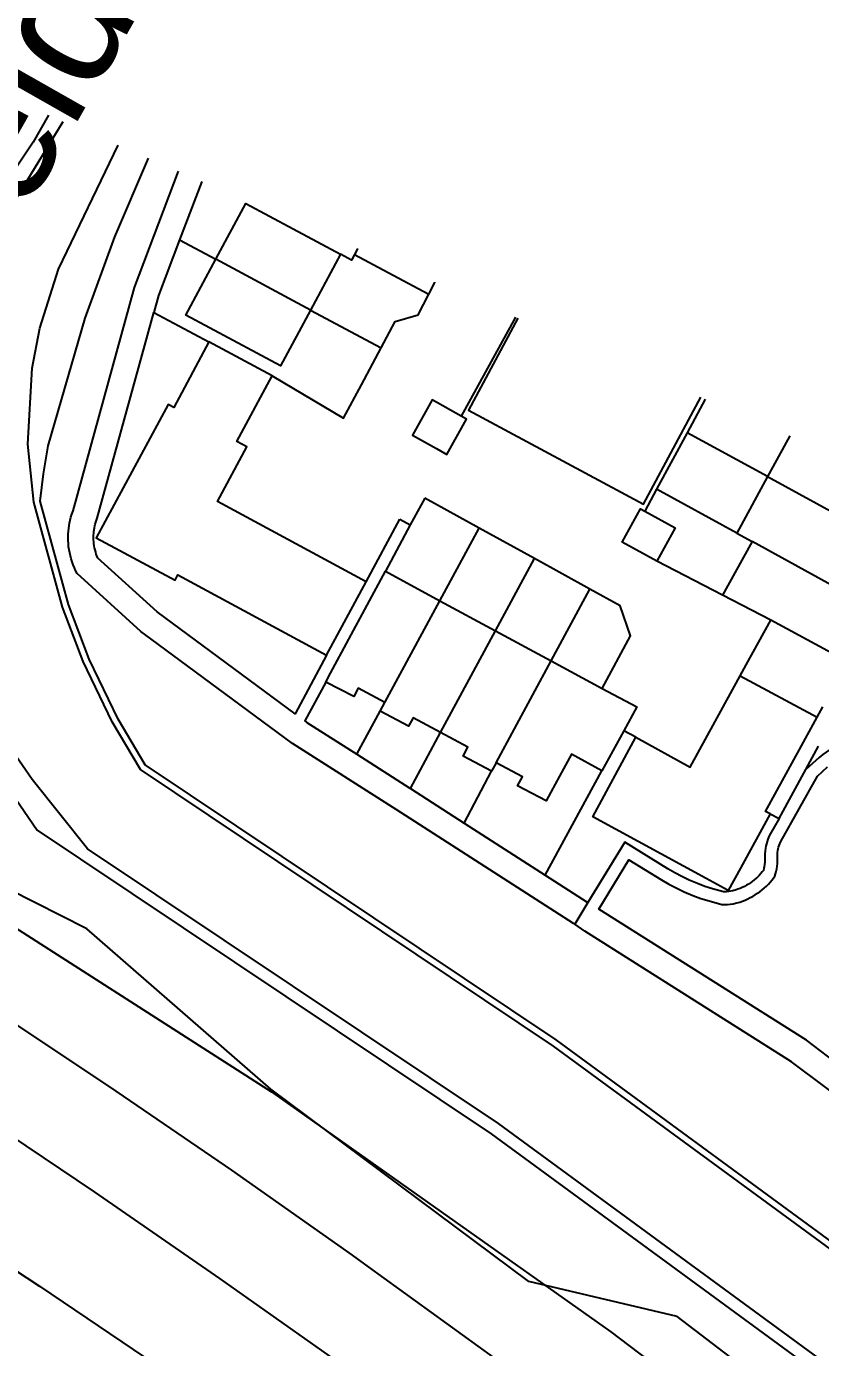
# Model space of a CAD drawing. Header units: millimetres. Extents: x 111502 to 977541, y 8702 to 1044108.
# Drawn here: x 489255.5 to 489318.1, y 239397.6 to 239501.8 of the extents above; entities that cross this region are included whole.
import ezdxf

# ---------------------------------------------------------------- set-up
doc = ezdxf.new("R2010")
doc.units = ezdxf.units.MM
doc.header["$LTSCALE"] = 0.25
doc.linetypes.add('DASHED2', pattern=[9.525, 6.35, -3.175])
doc.layers.add('E HVSS As Laid HV', color=10, linetype='Continuous')
doc.layers.add('X HVSS Site Background', color=8, linetype='Continuous')
doc.styles.add('Arial', font='arial.ttf')

# ---------------------------------------------------------------- blocks, each defined once
blk = doc.blocks.new('OS MAP 060722')
at = {"layer": 'X HVSS Site Background'}
for points in [[(428.77, 336.93), (429.04, 336.53), (445.79, 312.1), (449.2, 309.82), (481.57, 288.16), (518.37, 261.19), (552.77, 232.49), (553.02, 231.94), (574.27, 212.34), (596.22, 190.44), (614.02, 171.34)], [(614.81, 171.96), (596.82, 191.26), (574.95, 213.08), (553.84, 232.55), (553.58, 233.12), (518.98, 261.99), (482.16, 288.97), (449.76, 310.65), (445.4, 316.11), (443.11, 319.42), (439.82, 325.21), (438.71, 327.64), (437.7, 330.11), (436.86, 332.64), (436.07, 336.75), (436.01, 340.04), (436.34, 343.33), (437.04, 346.85), (437.95, 350.02), (439.13, 353.11), (441.11, 356.99), (447.84, 367.99)], [(446.68, 368.49), (445.46, 366.35), (441.32, 360.14)], [(428.77, 336.93), (419.33, 320.26), (464.26, 291.47), (491.02, 272.56), (513.57, 255.44), (546.57, 227.89), (546.72, 227.54), (569.17, 206.84), (590.72, 185.34), (608.87, 165.84)], [(620.39, 176.97), (602.17, 196.52), (580.29, 218.35), (560.03, 237.03), (559.67, 237.8), (523.59, 267.9), (486.5, 295.09), (453.93, 316.88), (451.7, 320.66), (449.41, 325.41), (447.79, 329.68), (445.52, 337.98), (445.04, 342.54), (445.4, 348.54), (446.01, 351.69), (447.47, 356.33), (452.18, 366.11)], [(549.55, 246.89), (523.86, 268.32), (523.18, 268.82), (486.7, 295.57), (454.29, 317.25), (452.16, 320.86), (449.88, 325.58), (448.25, 329.89), (446.02, 338.04), (446.29, 340.2), (446.65, 342.4), (449.56, 352.48), (451.91, 358.89), (454.56, 365.08)], [(454.76, 327.2), (453.97, 327.77), (448.93, 332.35), (448.82, 332.57), (448.72, 332.79), (448.62, 333.02), (448.54, 333.26), (448.47, 333.49), (448.41, 333.73), (448.35, 333.97), (448.31, 334.21), (448.27, 334.46), (448.25, 334.7), (448.24, 334.95), (448.23, 335.2), (448.24, 335.44), (448.25, 335.69), (448.28, 335.93), (448.34, 336.31), (448.39, 336.55), (448.45, 336.79), (448.53, 337.03), (448.62, 337.29), (453.46, 354.89), (456.92, 364.06)], [(458.76, 363.26), (457.02, 358.66)], [(459.88, 357.12), (462.25, 361.53), (469.7, 357.53)], [(457.02, 358.66), (455.36, 354.27), (454.99, 352.93)], [(457.02, 358.66), (459.88, 357.12)], [(469.7, 357.53), (467.33, 353.12)], [(470.81, 357.49), (470.58, 357.06), (469.7, 357.53)], [(471.01, 357.96), (471.05, 357.94), (470.81, 357.49)], [(470.81, 357.49), (473.46, 356.08), (476.67, 354.37)], [(467.33, 353.12), (464.96, 348.71), (457.51, 352.71), (459.88, 357.12)], [(467.33, 353.12), (459.88, 357.12)], [(476.67, 354.37), (477.14, 355.28), (477.13, 355.32)], [(472.9, 350.13), (474.01, 352.21), (475.82, 352.75), (476.67, 354.37)], [(467.33, 353.12), (472.9, 350.13)], [(468.61, 325.91), (466.12, 321.29), (455.24, 329.32), (450.55, 333.58), (450.57, 333.57), (450.55, 333.6), (450.49, 333.74), (450.45, 333.87), (450.4, 334.02), (450.35, 334.22), (450.31, 334.38), (450.28, 334.53), (450.26, 334.7), (450.25, 334.82), (450.24, 335.03), (450.23, 335.2), (450.24, 335.36), (450.25, 335.53), (450.26, 335.65), (450.31, 335.95), (450.34, 336.1), (450.37, 336.23), (450.42, 336.39), (450.53, 336.7), (454.99, 352.93)], [(454.99, 352.93), (459.33, 350.6)], [(483.5, 352.56), (479.21, 344.76)], [(483.69, 352.48), (479.8, 345.22), (493.6, 337.82), (498.12, 346.24)], [(459.33, 350.6), (456.55, 345.43), (456.11, 345.67), (450.45, 335.17), (456.66, 331.82), (456.88, 332.23), (468.61, 325.91)], [(464.31, 347.92), (459.33, 350.6)], [(464.31, 347.92), (469.94, 344.59), (471.35, 347.23), (472.9, 350.13)], [(471.72, 331.69), (460, 338.01), (462.32, 342.32), (461.53, 342.75), (464.31, 347.92)], [(479.21, 344.76), (476.94, 346.03), (475.39, 343.24), (477.26, 342.2)], [(498.46, 346.09), (497.03, 343.44)], [(477.26, 342.2), (478.1, 341.73), (479.65, 344.52), (479.21, 344.76)], [(497.03, 343.44), (494.63, 338.99)], [(503.37, 339.98), (497.03, 343.44)], [(505.14, 343.21), (503.8, 340.76), (503.37, 339.98)], [(503.37, 339.98), (500.94, 335.53)], [(503.37, 339.98), (514.75, 333.77)], [(494.63, 338.99), (493.7, 337.26)], [(500.94, 335.53), (494.63, 338.99)], [(476.34, 338.29), (475.2, 336.17)], [(480.63, 335.93), (476.34, 338.29)], [(471.72, 331.69), (474.37, 336.62)], [(474.37, 336.62), (475.2, 336.17)], [(494.65, 333.31), (491.91, 334.81), (493.35, 337.45), (493.7, 337.26)], [(493.7, 337.26), (496.09, 335.95), (494.65, 333.31)], [(475.2, 336.17), (473.24, 332.52)], [(477.53, 330.2), (480.63, 335.93)], [(484.99, 333.52), (480.63, 335.93)], [(509.21, 293.45), (506.44, 295.55), (490.06, 305.88), (492.44, 309.77), (495, 308.2), (495.58, 307.86), (496.18, 307.55), (496.79, 307.26), (497.48, 306.97), (498.11, 306.73), (498.76, 306.53), (499.78, 306.25), (499.99, 306.25), (500.21, 306.26), (500.43, 306.28), (500.65, 306.31), (500.86, 306.35), (501.19, 306.44), (501.4, 306.51), (501.61, 306.6), (501.81, 306.69), (502.01, 306.79), (502.21, 306.89), (502.4, 307.01), (502.59, 307.13), (502.77, 307.26), (502.95, 307.4), (503.12, 307.54), (503.28, 307.69), (503.44, 307.85), (503.59, 308.02), (503.74, 308.19), (503.95, 308.47), (504.01, 308.66), (504.06, 308.86), (504.1, 309.06), (504.13, 309.26), (504.16, 309.48), (504.17, 309.62), (504.17, 309.76), (504.16, 309.9), (504.15, 310.04), (504.15, 310.18), (504.17, 310.36), (504.19, 310.5), (504.22, 310.63), (504.25, 310.77), (504.29, 310.9), (504.34, 311.04), (504.41, 311.22), (507.3, 316.37), (508.1, 317.09)], [(500.94, 335.53), (502.16, 334.86)], [(502.16, 334.86), (500.79, 332.39), (499.83, 330.64)], [(510.99, 330.01), (502.16, 334.86)], [(481.92, 327.83), (484.99, 333.52)], [(489.37, 331.11), (484.99, 333.52)], [(468.54, 323.79), (468.91, 324.49), (473.24, 332.52)], [(473.24, 332.52), (477.53, 330.2)], [(499.83, 330.64), (494.65, 333.31)], [(468.61, 325.91), (471.72, 331.69)], [(473.19, 322.17), (477.53, 330.2)], [(477.53, 330.2), (481.92, 327.83)], [(486.32, 325.46), (489.37, 331.11)], [(490.33, 323.29), (492.57, 327.43), (491.76, 329.79), (489.37, 331.11)], [(503.62, 328.67), (499.83, 330.64)], [(501.69, 325.14), (503.62, 328.67)], [(508.74, 325.9), (503.62, 328.67)], [(488.17, 304.69), (488.08, 304.75), (474.1, 313.75), (465.93, 318.95), (454.76, 327.2)], [(477.59, 319.8), (481.92, 327.83)], [(481.92, 327.83), (486.32, 325.46)], [(481.98, 317.43), (486.32, 325.46)], [(486.32, 325.46), (490.33, 323.29)], [(501.22, 324.28), (501.69, 325.14)], [(492.99, 319.43), (497.28, 317.08), (499.85, 321.78), (501.22, 324.28)], [(501.22, 324.28), (507.28, 321.01)], [(468.54, 323.79), (466.88, 320.73), (467.06, 320.6), (471, 318.09)], [(473.19, 322.17), (471.1, 323.3), (470.76, 322.66), (468.54, 323.79)], [(490.33, 323.29), (493.06, 321.82), (492.04, 319.95)], [(472.83, 321.5), (473.19, 322.17)], [(471, 318.09), (472.83, 321.5)], [(477.59, 319.8), (475.43, 320.96), (475.07, 320.31), (472.83, 321.5)], [(503.59, 313.39), (503.22, 313.59), (505.89, 318.48), (507.28, 321.01)], [(507.28, 321.01), (507.73, 321.83)], [(608.48, 165.52), (590.22, 185.14), (577.43, 197.9), (571.66, 210.95), (550.43, 229.1), (543.63, 234.59), (540.17, 235.96), (536.28, 235.84), (514.33, 254.17), (510.72, 262.7), (496.24, 273.77), (484.56, 276.52), (464.21, 291.68), (449.69, 304.32), (419.06, 319.84), (418.38, 320.27)], [(475.22, 315.4), (477.59, 319.8)], [(481.62, 316.75), (479.38, 317.95), (479.75, 318.64), (477.59, 319.8)], [(492.04, 319.95), (490.32, 316.8)], [(492.99, 319.43), (492.04, 319.95)], [(510, 320.61), (509.29, 319.52), (508.67, 318.78), (508.45, 318.59), (508.25, 318.44), (508, 318.26), (507.74, 318.08), (507.45, 317.85), (506.38, 316.88)], [(503.59, 313.39), (501.24, 309.11), (500.28, 307.36), (498.53, 308.31), (489.61, 313.17), (492.99, 319.43)], [(471, 318.09), (475.18, 315.43), (475.22, 315.4)], [(490.32, 316.8), (487.92, 318.1), (486.97, 316.36), (486.29, 315.1), (485.91, 314.41), (483.67, 315.6), (484.05, 316.31), (481.98, 317.43)], [(506.38, 316.88), (507.38, 318.72)], [(479.46, 312.67), (481.62, 316.75)], [(481.98, 317.43), (481.62, 316.75)], [(485.83, 308.57), (490.32, 316.8)], [(504.28, 313.02), (506.38, 316.88)], [(415.33, 314.97), (415.42, 314.92), (420.64, 311.71), (428.65, 306.73), (440.08, 299.44), (441.79, 298.32), (451.49, 291.87), (461.1, 285.29), (470.62, 278.59), (471.89, 277.69), (481.77, 270.54), (491.55, 263.25), (501.24, 255.84), (510.83, 248.3)], [(475.22, 315.4), (479.46, 312.67)], [(479.46, 312.67), (485.83, 308.57)], [(504.28, 313.02), (503.5, 311.65), (503.4, 311.39), (503.34, 311.22), (503.28, 311.02), (503.24, 310.85), (503.21, 310.68), (503.18, 310.49), (503.15, 310.24), (503.15, 310), (503.16, 309.83), (503.17, 309.72), (503.17, 309.66), (503.16, 309.58), (503.14, 309.4), (503.11, 309.23), (503.08, 309.08), (503.05, 308.93), (502.96, 308.82), (502.84, 308.68), (502.71, 308.54), (502.58, 308.41), (502.46, 308.29), (502.33, 308.18), (502.17, 308.06), (502.03, 307.96), (501.87, 307.86), (501.72, 307.76), (501.56, 307.68), (501.38, 307.59), (501.21, 307.52), (501.04, 307.45), (500.9, 307.4), (500.63, 307.33), (500.49, 307.3), (500.32, 307.27), (500.14, 307.26), (499.97, 307.25), (499.91, 307.25), (499.04, 307.49), (498.44, 307.68), (497.85, 307.9), (497.2, 308.17), (496.62, 308.45), (496.06, 308.74), (495.51, 309.06), (492.11, 311.15), (489.21, 306.4)], [(503.59, 313.39), (504.28, 313.02)], [(565.67, 187.17), (560.95, 193.84), (555.37, 199.93), (550.07, 204.95), (541.88, 212.39), (537.53, 216.24), (529.16, 223.49), (520.7, 230.62), (520.39, 230.87), (506.18, 242.43), (503.55, 244.52), (494.08, 251.91), (484.51, 259.18), (474.84, 266.33), (470.01, 269.82), (460.2, 276.77), (450.3, 283.59), (442.24, 289), (432.12, 295.61), (421.92, 302.1), (415.61, 306.03), (411.64, 308.54)], [(485.83, 308.57), (489.16, 306.43), (489.21, 306.4)], [(489.21, 306.4), (488.17, 304.69)], [(515.76, 285.8), (515.05, 286.4), (514.99, 286.45), (507.96, 291.81), (505.27, 293.85), (488.96, 304.14), (488.17, 304.69)], [(406.95, 300.4), (416.73, 294.7), (426.18, 288.9), (427.23, 288.25), (436.65, 282.27), (445.98, 276.15), (455.22, 269.9), (462.75, 264.65), (471.66, 258.26), (480.48, 251.74), (487.42, 246.5), (496.49, 239.47), (498.08, 238.2), (505.04, 232.62), (513.61, 225.55), (519.36, 220.68), (527.85, 213.31), (536.22, 205.83), (539.81, 202.56), (547.86, 195.07), (555.81, 187.47)]]:
    blk.add_lwpolyline(points, dxfattribs=at)

msp = doc.modelspace()

# ---------------------------------------------------------------- linework, layer by layer
at = {"lineweight": 0}
msp.add_circle((488727.82, 239008.33), 11388.42, dxfattribs=at)

# ---------------------------------------------------------------- block references
at = {"layer": 'E HVSS As Laid HV', "linetype": 'DASHED2', "lineweight": 0}
msp.add_blockref('OS MAP 060722', (488810.58, 239126.31), dxfattribs=at)

# ---------------------------------------------------------------- texts
at = {"lineweight": 0, "insert": (489231.24, 239464.68), "char_height": 10, "attachment_point": 1, "rotation": 60.4272, "style": 'Arial'}
msp.add_mtext_dynamic_manual_height_columns('\\pxt6;Tanfield Ln', width=141.4707, gutter_width=10, heights=[0], dxfattribs=at)

doc.saveas('drawing.dxf')
